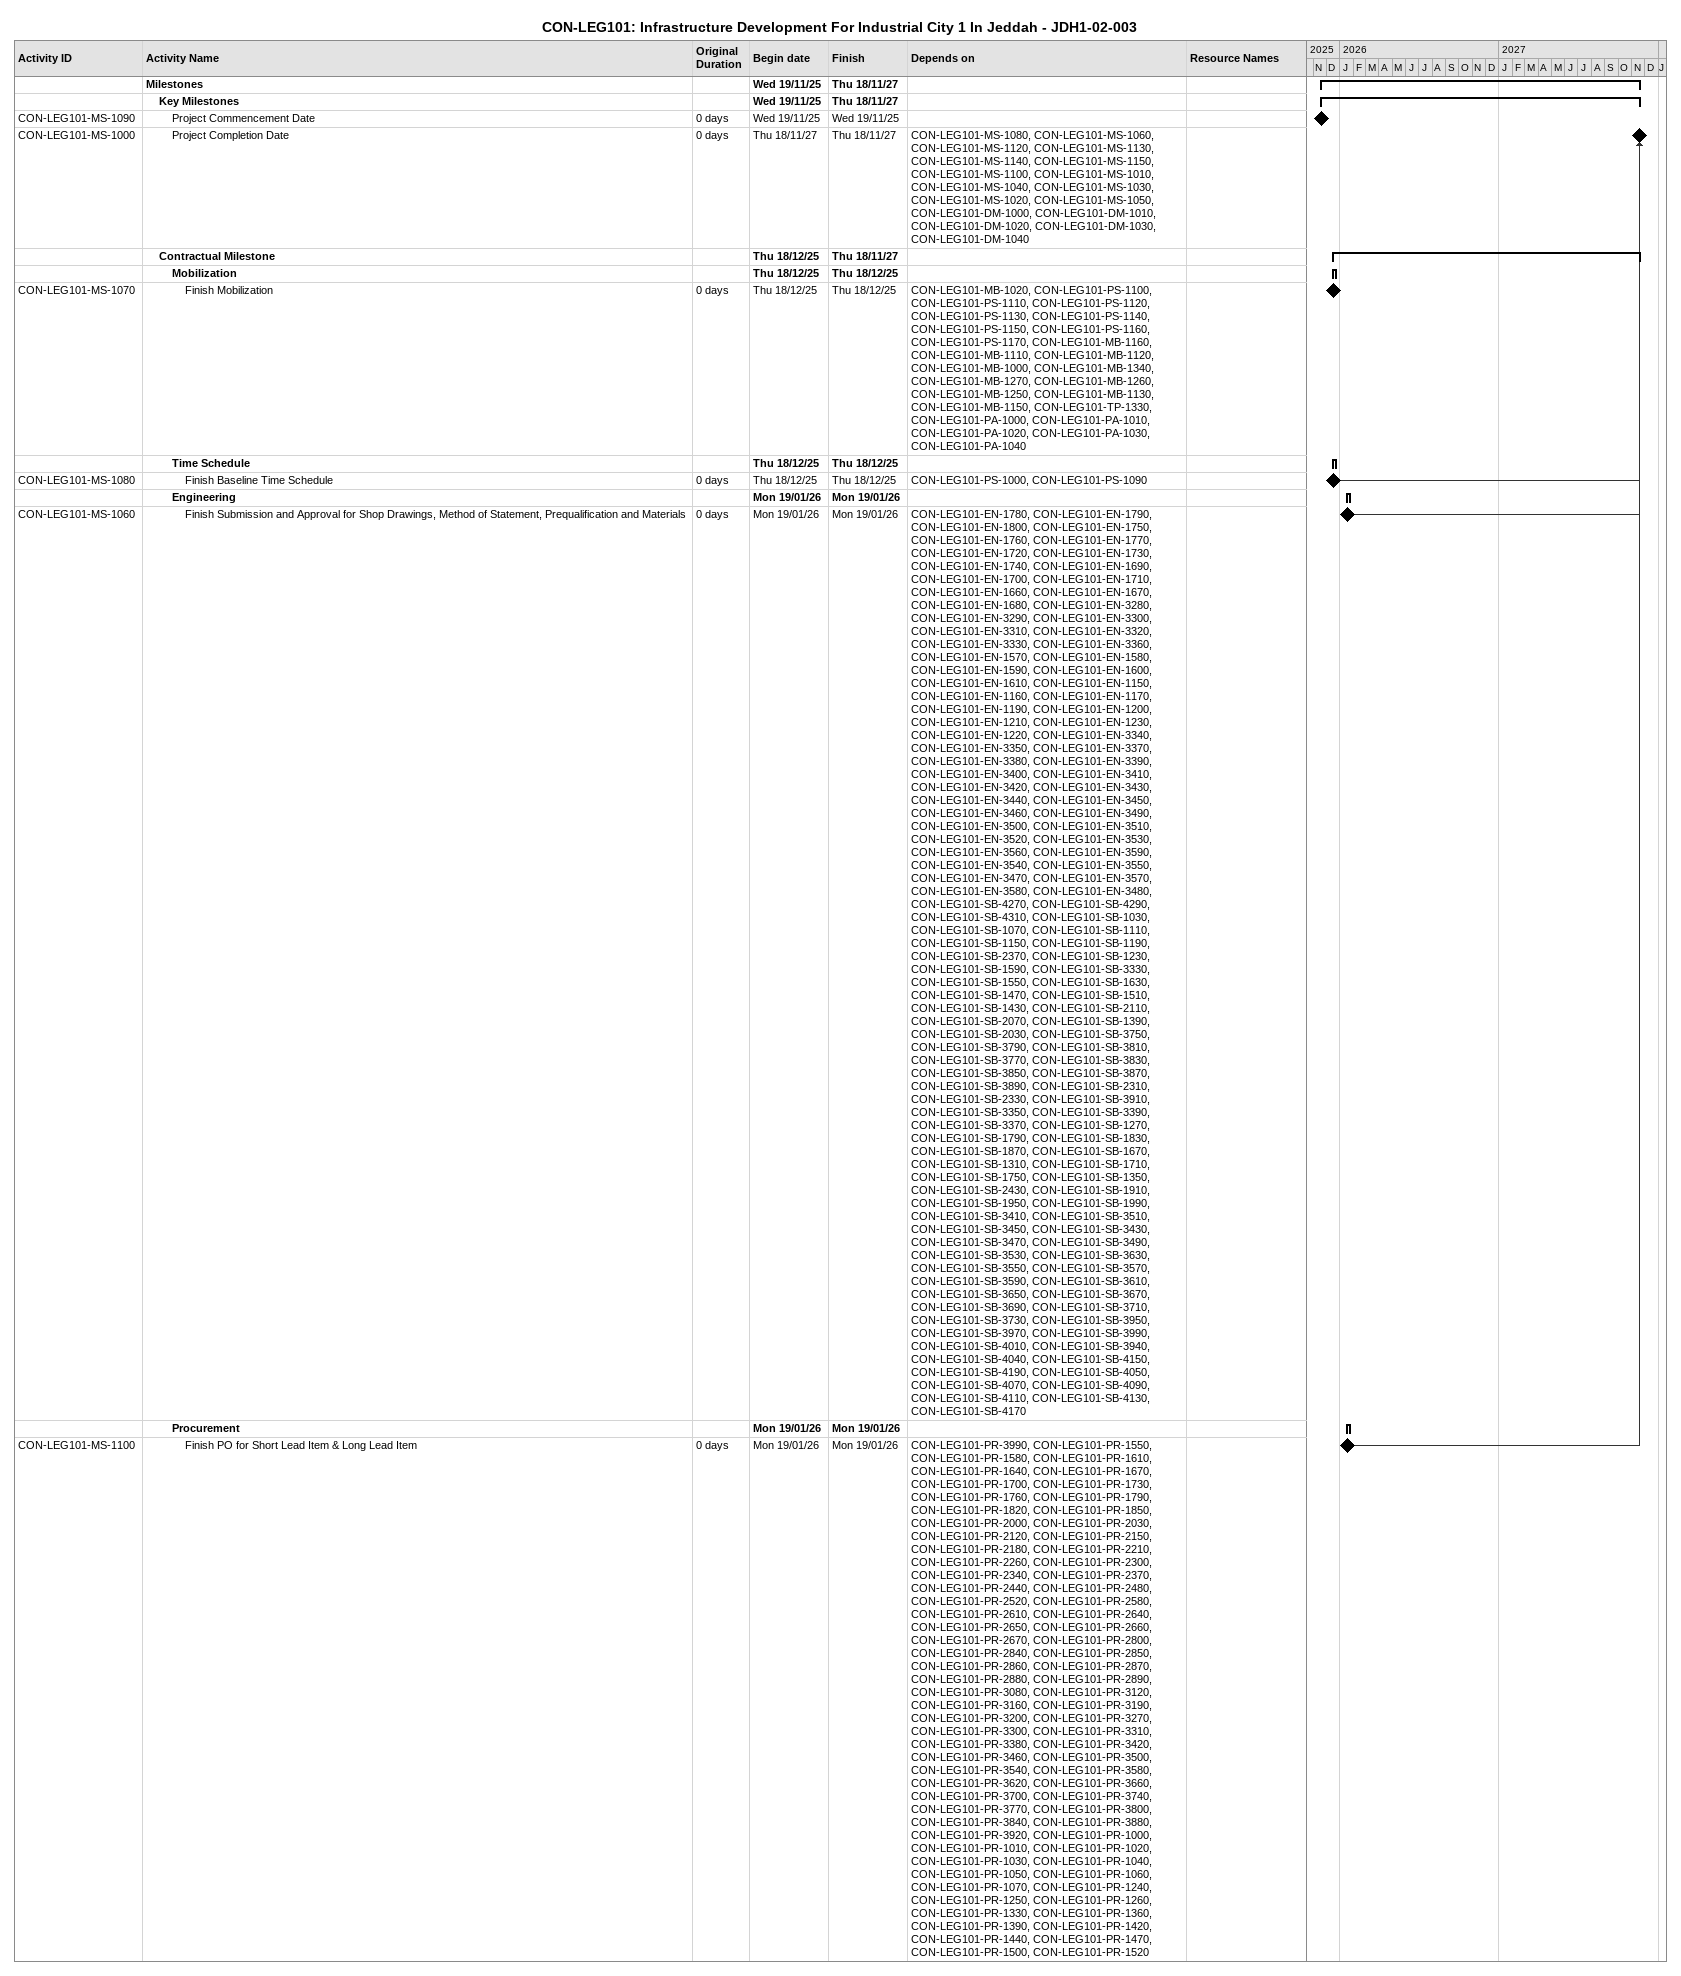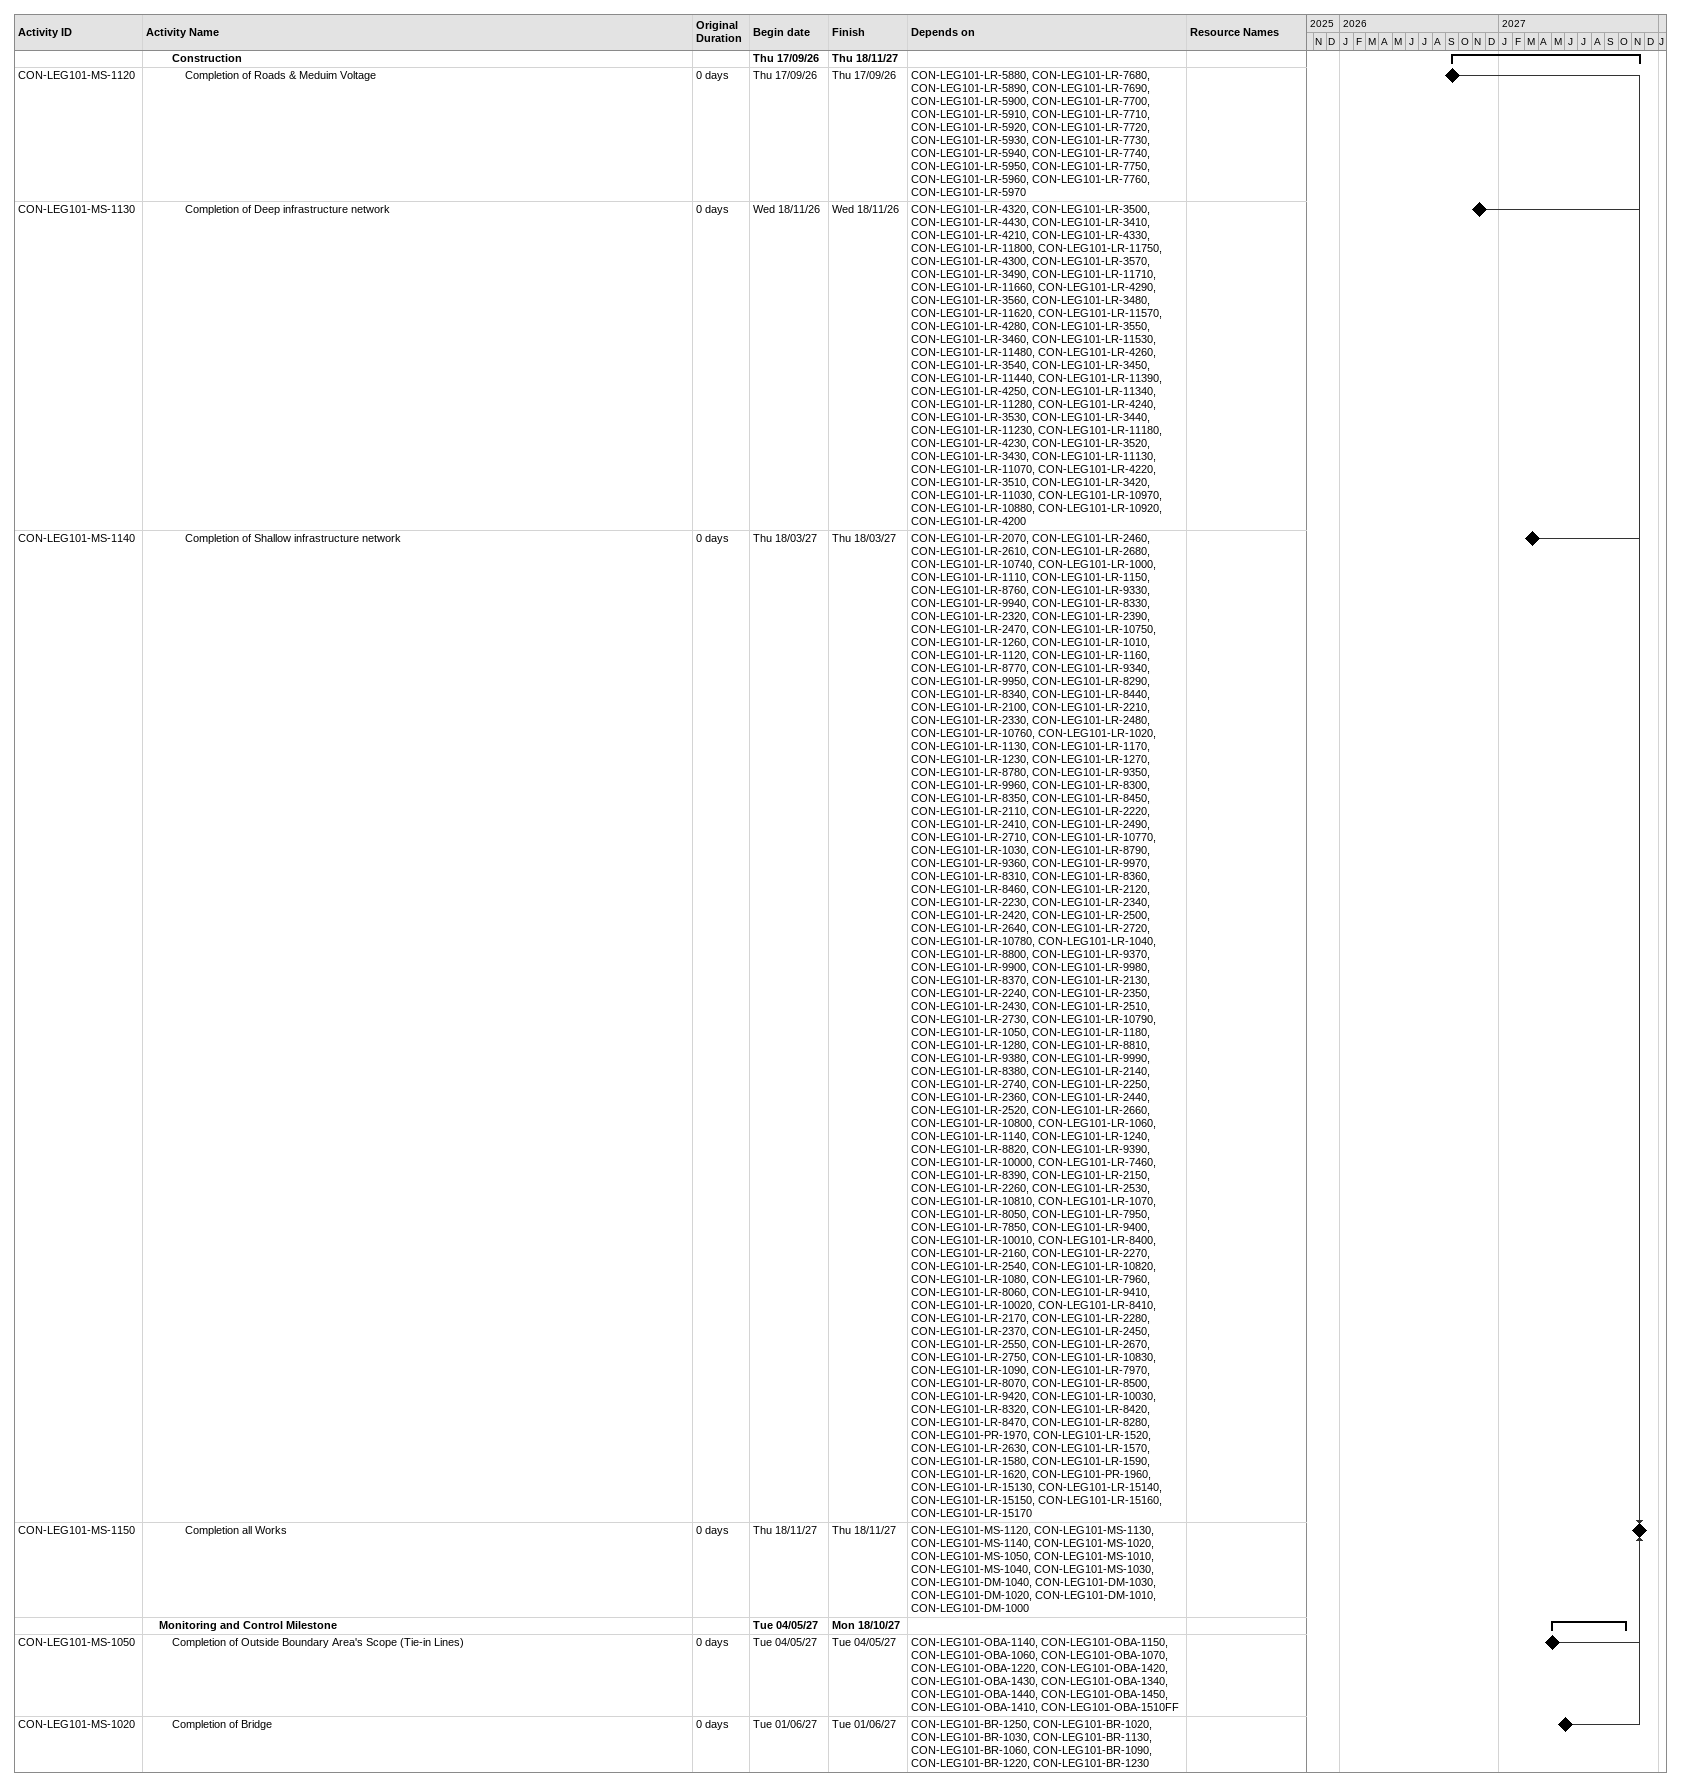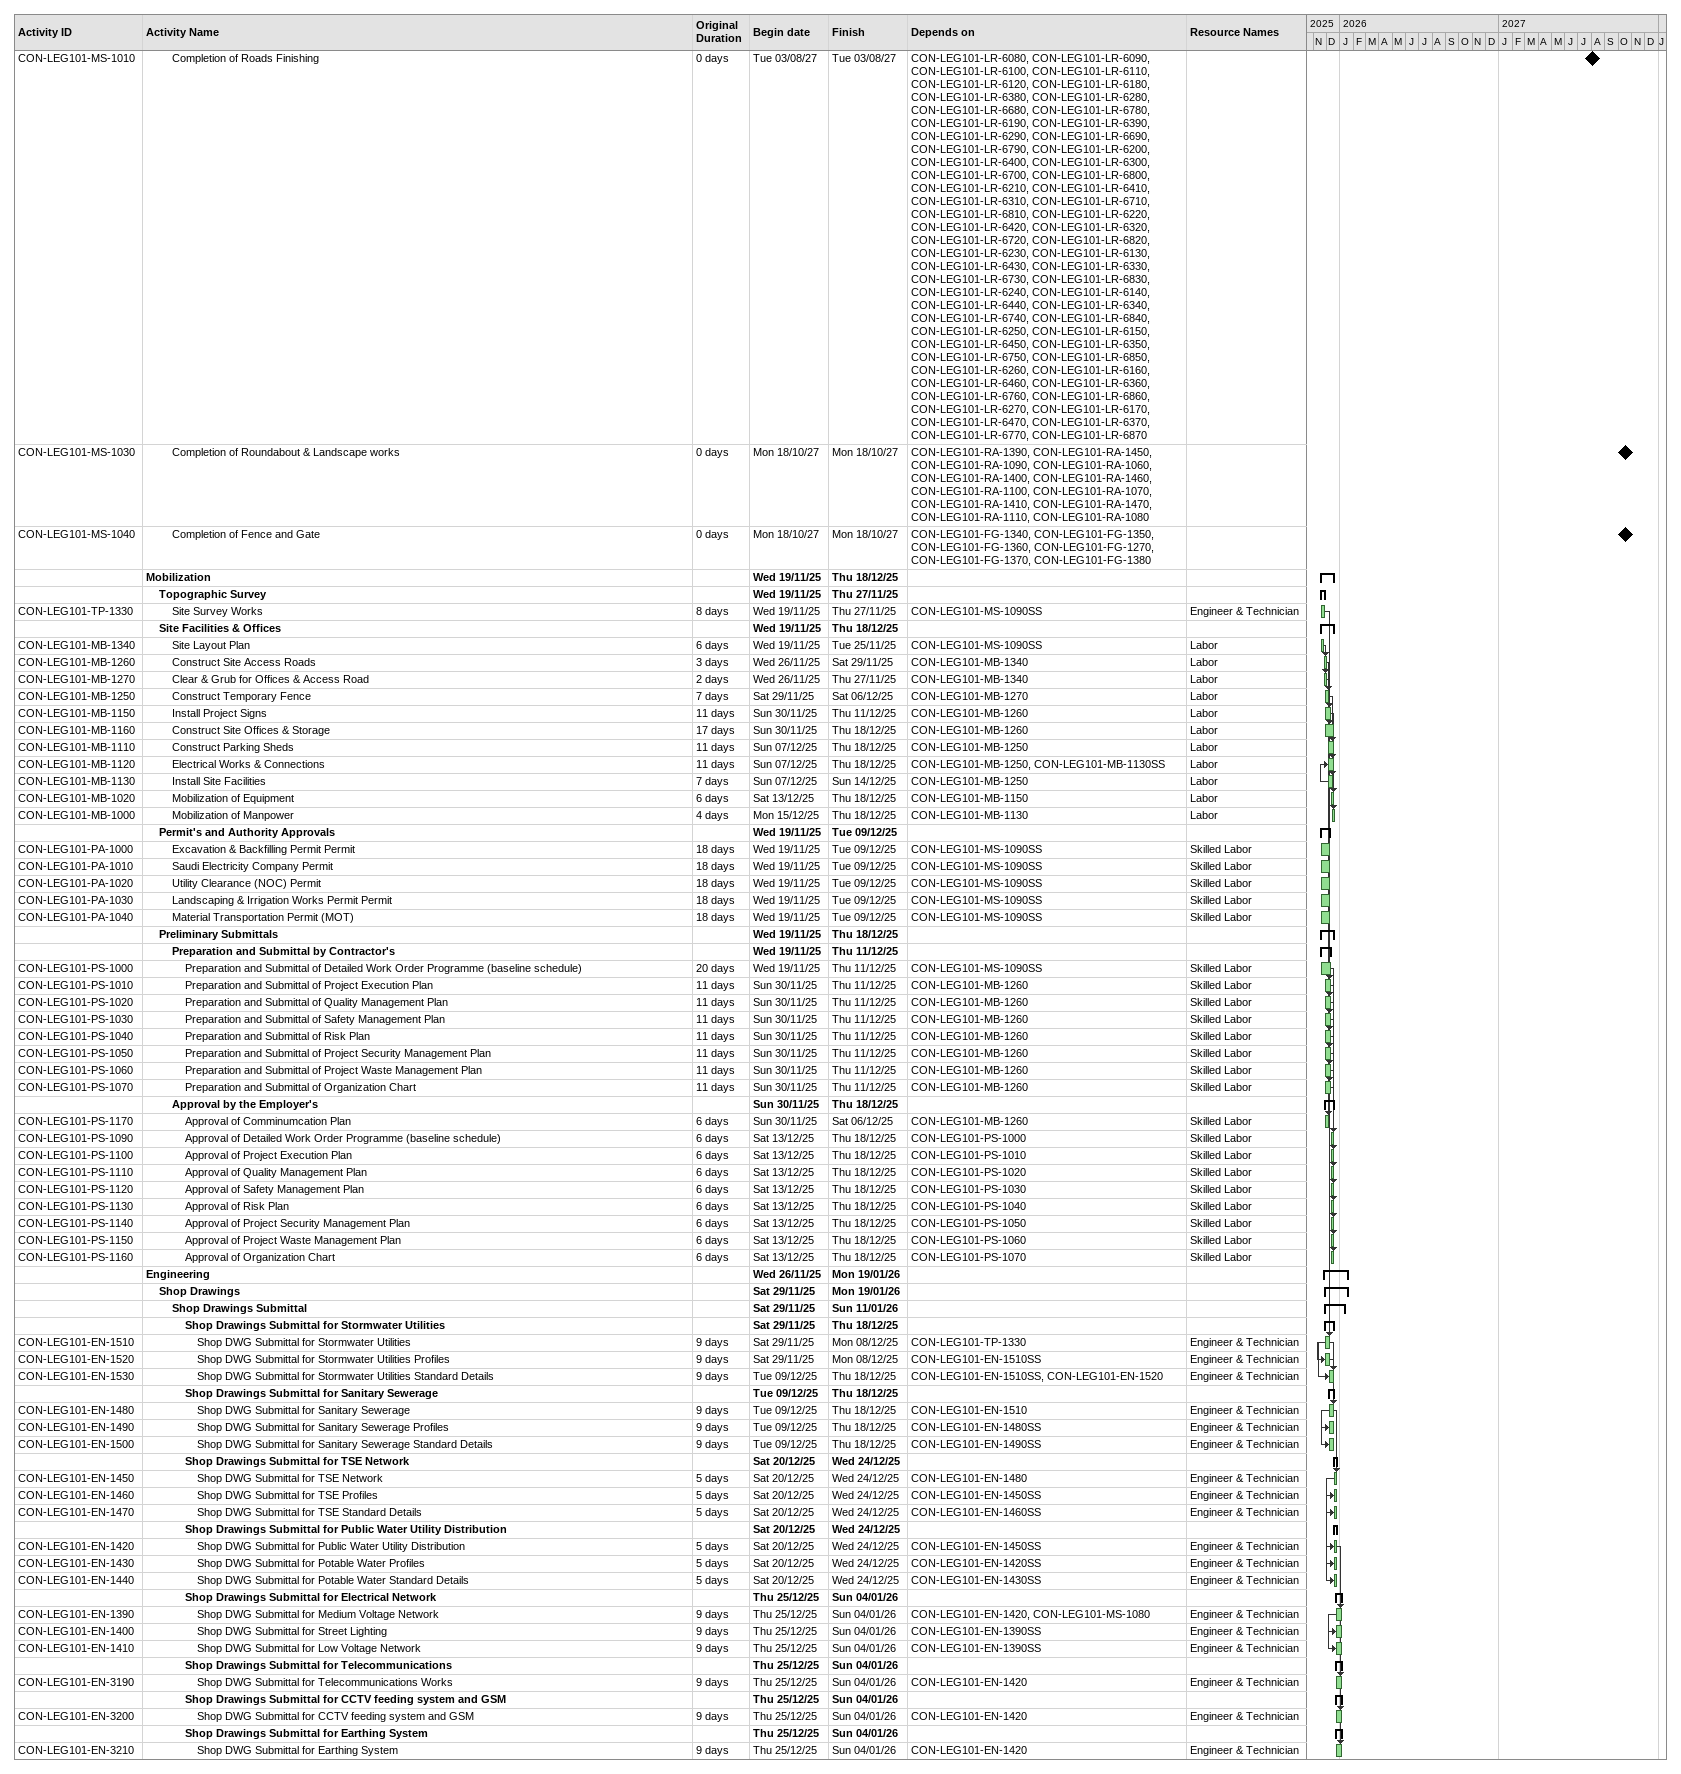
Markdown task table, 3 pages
CON-LEG101: Infrastructure Development For Industrial City 1 In Jeddah - JDH1-02-003

| ID | Level | Task | Original duration | Start | Finish | Predecessors | Resources |
|---|---|---|---|---|---|---|---|
|  | 1 | **Milestones** |  | 2025-11-19 | 2027-11-18 |  |  |
|  | 2 | **Key Milestones** |  | 2025-11-19 | 2027-11-18 |  |  |
| CON-LEG101-MS-1090 | 3 | Project Commencement Date | 0d | 2025-11-19 | 2025-11-19 |  |  |
| CON-LEG101-MS-1000 | 3 | Project Completion Date | 0d | 2027-11-18 | 2027-11-18 | CON-LEG101-MS-1080, CON-LEG101-MS-1060, CON-LEG101-MS-1120, CON-LEG101-MS-1130, CON-LEG101-MS-1140, CON-LEG101-MS-1150, CON-LEG101-MS-1100, CON-LEG101-MS-1010, CON-LEG101-MS-1040, CON-LEG101-MS-1030, CON-LEG101-MS-1020, CON-LEG101-MS-1050, CON-LEG101-DM-1000, CON-LEG101-DM-1010, CON-LEG101-DM-1020, CON-LEG101-DM-1030, CON-LEG101-DM-1040 |  |
|  | 2 | **Contractual Milestone** |  | 2025-12-18 | 2027-11-18 |  |  |
|  | 3 | **Mobilization** |  | 2025-12-18 | 2025-12-18 |  |  |
| CON-LEG101-MS-1070 | 4 | Finish Mobilization | 0d | 2025-12-18 | 2025-12-18 | CON-LEG101-MB-1020, CON-LEG101-PS-1100, CON-LEG101-PS-1110, CON-LEG101-PS-1120, CON-LEG101-PS-1130, CON-LEG101-PS-1140, CON-LEG101-PS-1150, CON-LEG101-PS-1160, CON-LEG101-PS-1170, CON-LEG101-MB-1160, CON-LEG101-MB-1110, CON-LEG101-MB-1120, CON-LEG101-MB-1000, CON-LEG101-MB-1340, CON-LEG101-MB-1270, CON-LEG101-MB-1260, CON-LEG101-MB-1250, CON-LEG101-MB-1130, CON-LEG101-MB-1150, CON-LEG101-TP-1330, CON-LEG101-PA-1000, CON-LEG101-PA-1010, CON-LEG101-PA-1020, CON-LEG101-PA-1030, CON-LEG101-PA-1040 |  |
|  | 3 | **Time Schedule** |  | 2025-12-18 | 2025-12-18 |  |  |
| CON-LEG101-MS-1080 | 4 | Finish Baseline Time Schedule | 0d | 2025-12-18 | 2025-12-18 | CON-LEG101-PS-1000, CON-LEG101-PS-1090 |  |
|  | 3 | **Engineering** |  | 2026-01-19 | 2026-01-19 |  |  |
| CON-LEG101-MS-1060 | 4 | Finish Submission and Approval for Shop Drawings, Method of Statement, Prequalification and Materials | 0d | 2026-01-19 | 2026-01-19 | CON-LEG101-EN-1780, CON-LEG101-EN-1790, CON-LEG101-EN-1800, CON-LEG101-EN-1750, CON-LEG101-EN-1760, CON-LEG101-EN-1770, CON-LEG101-EN-1720, CON-LEG101-EN-1730, CON-LEG101-EN-1740, CON-LEG101-EN-1690, CON-LEG101-EN-1700, CON-LEG101-EN-1710, CON-LEG101-EN-1660, CON-LEG101-EN-1670, CON-LEG101-EN-1680, CON-LEG101-EN-3280, CON-LEG101-EN-3290, CON-LEG101-EN-3300, CON-LEG101-EN-3310, CON-LEG101-EN-3320, CON-LEG101-EN-3330, CON-LEG101-EN-3360, CON-LEG101-EN-1570, CON-LEG101-EN-1580, CON-LEG101-EN-1590, CON-LEG101-EN-1600, CON-LEG101-EN-1610, CON-LEG101-EN-1150, CON-LEG101-EN-1160, CON-LEG101-EN-1170, CON-LEG101-EN-1190, CON-LEG101-EN-1200, CON-LEG101-EN-1210, CON-LEG101-EN-1230, CON-LEG101-EN-1220, CON-LEG101-EN-3340, CON-LEG101-EN-3350, CON-LEG101-EN-3370, CON-LEG101-EN-3380, CON-LEG101-EN-3390, CON-LEG101-EN-3400, CON-LEG101-EN-3410, CON-LEG101-EN-3420, CON-LEG101-EN-3430, CON-LEG101-EN-3440, CON-LEG101-EN-3450, CON-LEG101-EN-3460, CON-LEG101-EN-3490, CON-LEG101-EN-3500, CON-LEG101-EN-3510, CON-LEG101-EN-3520, CON-LEG101-EN-3530, CON-LEG101-EN-3560, CON-LEG101-EN-3590, CON-LEG101-EN-3540, CON-LEG101-EN-3550, CON-LEG101-EN-3470, CON-LEG101-EN-3570, CON-LEG101-EN-3580, CON-LEG101-EN-3480, CON-LEG101-SB-4270, CON-LEG101-SB-4290, CON-LEG101-SB-4310, CON-LEG101-SB-1030, CON-LEG101-SB-1070, CON-LEG101-SB-1110, CON-LEG101-SB-1150, CON-LEG101-SB-1190, CON-LEG101-SB-2370, CON-LEG101-SB-1230, CON-LEG101-SB-1590, CON-LEG101-SB-3330, CON-LEG101-SB-1550, CON-LEG101-SB-1630, CON-LEG101-SB-1470, CON-LEG101-SB-1510, CON-LEG101-SB-1430, CON-LEG101-SB-2110, CON-LEG101-SB-2070, CON-LEG101-SB-1390, CON-LEG101-SB-2030, CON-LEG101-SB-3750, CON-LEG101-SB-3790, CON-LEG101-SB-3810, CON-LEG101-SB-3770, CON-LEG101-SB-3830, CON-LEG101-SB-3850, CON-LEG101-SB-3870, CON-LEG101-SB-3890, CON-LEG101-SB-2310, CON-LEG101-SB-2330, CON-LEG101-SB-3910, CON-LEG101-SB-3350, CON-LEG101-SB-3390, CON-LEG101-SB-3370, CON-LEG101-SB-1270, CON-LEG101-SB-1790, CON-LEG101-SB-1830, CON-LEG101-SB-1870, CON-LEG101-SB-1670, CON-LEG101-SB-1310, CON-LEG101-SB-1710, CON-LEG101-SB-1750, CON-LEG101-SB-1350, CON-LEG101-SB-2430, CON-LEG101-SB-1910, CON-LEG101-SB-1950, CON-LEG101-SB-1990, CON-LEG101-SB-3410, CON-LEG101-SB-3510, CON-LEG101-SB-3450, CON-LEG101-SB-3430, CON-LEG101-SB-3470, CON-LEG101-SB-3490, CON-LEG101-SB-3530, CON-LEG101-SB-3630, CON-LEG101-SB-3550, CON-LEG101-SB-3570, CON-LEG101-SB-3590, CON-LEG101-SB-3610, CON-LEG101-SB-3650, CON-LEG101-SB-3670, CON-LEG101-SB-3690, CON-LEG101-SB-3710, CON-LEG101-SB-3730, CON-LEG101-SB-3950, CON-LEG101-SB-3970, CON-LEG101-SB-3990, CON-LEG101-SB-4010, CON-LEG101-SB-3940, CON-LEG101-SB-4040, CON-LEG101-SB-4150, CON-LEG101-SB-4190, CON-LEG101-SB-4050, CON-LEG101-SB-4070, CON-LEG101-SB-4090, CON-LEG101-SB-4110, CON-LEG101-SB-4130, CON-LEG101-SB-4170 |  |
|  | 3 | **Procurement** |  | 2026-01-19 | 2026-01-19 |  |  |
| CON-LEG101-MS-1100 | 4 | Finish PO for Short Lead Item & Long Lead Item | 0d | 2026-01-19 | 2026-01-19 | CON-LEG101-PR-3990, CON-LEG101-PR-1550, CON-LEG101-PR-1580, CON-LEG101-PR-1610, CON-LEG101-PR-1640, CON-LEG101-PR-1670, CON-LEG101-PR-1700, CON-LEG101-PR-1730, CON-LEG101-PR-1760, CON-LEG101-PR-1790, CON-LEG101-PR-1820, CON-LEG101-PR-1850, CON-LEG101-PR-2000, CON-LEG101-PR-2030, CON-LEG101-PR-2120, CON-LEG101-PR-2150, CON-LEG101-PR-2180, CON-LEG101-PR-2210, CON-LEG101-PR-2260, CON-LEG101-PR-2300, CON-LEG101-PR-2340, CON-LEG101-PR-2370, CON-LEG101-PR-2440, CON-LEG101-PR-2480, CON-LEG101-PR-2520, CON-LEG101-PR-2580, CON-LEG101-PR-2610, CON-LEG101-PR-2640, CON-LEG101-PR-2650, CON-LEG101-PR-2660, CON-LEG101-PR-2670, CON-LEG101-PR-2800, CON-LEG101-PR-2840, CON-LEG101-PR-2850, CON-LEG101-PR-2860, CON-LEG101-PR-2870, CON-LEG101-PR-2880, CON-LEG101-PR-2890, CON-LEG101-PR-3080, CON-LEG101-PR-3120, CON-LEG101-PR-3160, CON-LEG101-PR-3190, CON-LEG101-PR-3200, CON-LEG101-PR-3270, CON-LEG101-PR-3300, CON-LEG101-PR-3310, CON-LEG101-PR-3380, CON-LEG101-PR-3420, CON-LEG101-PR-3460, CON-LEG101-PR-3500, CON-LEG101-PR-3540, CON-LEG101-PR-3580, CON-LEG101-PR-3620, CON-LEG101-PR-3660, CON-LEG101-PR-3700, CON-LEG101-PR-3740, CON-LEG101-PR-3770, CON-LEG101-PR-3800, CON-LEG101-PR-3840, CON-LEG101-PR-3880, CON-LEG101-PR-3920, CON-LEG101-PR-1000, CON-LEG101-PR-1010, CON-LEG101-PR-1020, CON-LEG101-PR-1030, CON-LEG101-PR-1040, CON-LEG101-PR-1050, CON-LEG101-PR-1060, CON-LEG101-PR-1070, CON-LEG101-PR-1240, CON-LEG101-PR-1250, CON-LEG101-PR-1260, CON-LEG101-PR-1330, CON-LEG101-PR-1360, CON-LEG101-PR-1390, CON-LEG101-PR-1420, CON-LEG101-PR-1440, CON-LEG101-PR-1470, CON-LEG101-PR-1500, CON-LEG101-PR-1520 |  |
|  | 3 | **Construction** |  | 2026-09-17 | 2027-11-18 |  |  |
| CON-LEG101-MS-1120 | 4 | Completion of Roads & Meduim Voltage | 0d | 2026-09-17 | 2026-09-17 | CON-LEG101-LR-5880, CON-LEG101-LR-7680, CON-LEG101-LR-5890, CON-LEG101-LR-7690, CON-LEG101-LR-5900, CON-LEG101-LR-7700, CON-LEG101-LR-5910, CON-LEG101-LR-7710, CON-LEG101-LR-5920, CON-LEG101-LR-7720, CON-LEG101-LR-5930, CON-LEG101-LR-7730, CON-LEG101-LR-5940, CON-LEG101-LR-7740, CON-LEG101-LR-5950, CON-LEG101-LR-7750, CON-LEG101-LR-5960, CON-LEG101-LR-7760, CON-LEG101-LR-5970 |  |
| CON-LEG101-MS-1130 | 4 | Completion of Deep infrastructure network | 0d | 2026-11-18 | 2026-11-18 | CON-LEG101-LR-4320, CON-LEG101-LR-3500, CON-LEG101-LR-4430, CON-LEG101-LR-3410, CON-LEG101-LR-4210, CON-LEG101-LR-4330, CON-LEG101-LR-11800, CON-LEG101-LR-11750, CON-LEG101-LR-4300, CON-LEG101-LR-3570, CON-LEG101-LR-3490, CON-LEG101-LR-11710, CON-LEG101-LR-11660, CON-LEG101-LR-4290, CON-LEG101-LR-3560, CON-LEG101-LR-3480, CON-LEG101-LR-11620, CON-LEG101-LR-11570, CON-LEG101-LR-4280, CON-LEG101-LR-3550, CON-LEG101-LR-3460, CON-LEG101-LR-11530, CON-LEG101-LR-11480, CON-LEG101-LR-4260, CON-LEG101-LR-3540, CON-LEG101-LR-3450, CON-LEG101-LR-11440, CON-LEG101-LR-11390, CON-LEG101-LR-4250, CON-LEG101-LR-11340, CON-LEG101-LR-11280, CON-LEG101-LR-4240, CON-LEG101-LR-3530, CON-LEG101-LR-3440, CON-LEG101-LR-11230, CON-LEG101-LR-11180, CON-LEG101-LR-4230, CON-LEG101-LR-3520, CON-LEG101-LR-3430, CON-LEG101-LR-11130, CON-LEG101-LR-11070, CON-LEG101-LR-4220, CON-LEG101-LR-3510, CON-LEG101-LR-3420, CON-LEG101-LR-11030, CON-LEG101-LR-10970, CON-LEG101-LR-10880, CON-LEG101-LR-10920, CON-LEG101-LR-4200 |  |
| CON-LEG101-MS-1140 | 4 | Completion of Shallow infrastructure network | 0d | 2027-03-18 | 2027-03-18 | CON-LEG101-LR-2070, CON-LEG101-LR-2460, CON-LEG101-LR-2610, CON-LEG101-LR-2680, CON-LEG101-LR-10740, CON-LEG101-LR-1000, CON-LEG101-LR-1110, CON-LEG101-LR-1150, CON-LEG101-LR-8760, CON-LEG101-LR-9330, CON-LEG101-LR-9940, CON-LEG101-LR-8330, CON-LEG101-LR-2320, CON-LEG101-LR-2390, CON-LEG101-LR-2470, CON-LEG101-LR-10750, CON-LEG101-LR-1260, CON-LEG101-LR-1010, CON-LEG101-LR-1120, CON-LEG101-LR-1160, CON-LEG101-LR-8770, CON-LEG101-LR-9340, CON-LEG101-LR-9950, CON-LEG101-LR-8290, CON-LEG101-LR-8340, CON-LEG101-LR-8440, CON-LEG101-LR-2100, CON-LEG101-LR-2210, CON-LEG101-LR-2330, CON-LEG101-LR-2480, CON-LEG101-LR-10760, CON-LEG101-LR-1020, CON-LEG101-LR-1130, CON-LEG101-LR-1170, CON-LEG101-LR-1230, CON-LEG101-LR-1270, CON-LEG101-LR-8780, CON-LEG101-LR-9350, CON-LEG101-LR-9960, CON-LEG101-LR-8300, CON-LEG101-LR-8350, CON-LEG101-LR-8450, CON-LEG101-LR-2110, CON-LEG101-LR-2220, CON-LEG101-LR-2410, CON-LEG101-LR-2490, CON-LEG101-LR-2710, CON-LEG101-LR-10770, CON-LEG101-LR-1030, CON-LEG101-LR-8790, CON-LEG101-LR-9360, CON-LEG101-LR-9970, CON-LEG101-LR-8310, CON-LEG101-LR-8360, CON-LEG101-LR-8460, CON-LEG101-LR-2120, CON-LEG101-LR-2230, CON-LEG101-LR-2340, CON-LEG101-LR-2420, CON-LEG101-LR-2500, CON-LEG101-LR-2640, CON-LEG101-LR-2720, CON-LEG101-LR-10780, CON-LEG101-LR-1040, CON-LEG101-LR-8800, CON-LEG101-LR-9370, CON-LEG101-LR-9900, CON-LEG101-LR-9980, CON-LEG101-LR-8370, CON-LEG101-LR-2130, CON-LEG101-LR-2240, CON-LEG101-LR-2350, CON-LEG101-LR-2430, CON-LEG101-LR-2510, CON-LEG101-LR-2730, CON-LEG101-LR-10790, CON-LEG101-LR-1050, CON-LEG101-LR-1180, CON-LEG101-LR-1280, CON-LEG101-LR-8810, CON-LEG101-LR-9380, CON-LEG101-LR-9990, CON-LEG101-LR-8380, CON-LEG101-LR-2140, CON-LEG101-LR-2740, CON-LEG101-LR-2250, CON-LEG101-LR-2360, CON-LEG101-LR-2440, CON-LEG101-LR-2520, CON-LEG101-LR-2660, CON-LEG101-LR-10800, CON-LEG101-LR-1060, CON-LEG101-LR-1140, CON-LEG101-LR-1240, CON-LEG101-LR-8820, CON-LEG101-LR-9390, CON-LEG101-LR-10000, CON-LEG101-LR-7460, CON-LEG101-LR-8390, CON-LEG101-LR-2150, CON-LEG101-LR-2260, CON-LEG101-LR-2530, CON-LEG101-LR-10810, CON-LEG101-LR-1070, CON-LEG101-LR-8050, CON-LEG101-LR-7950, CON-LEG101-LR-7850, CON-LEG101-LR-9400, CON-LEG101-LR-10010, CON-LEG101-LR-8400, CON-LEG101-LR-2160, CON-LEG101-LR-2270, CON-LEG101-LR-2540, CON-LEG101-LR-10820, CON-LEG101-LR-1080, CON-LEG101-LR-7960, CON-LEG101-LR-8060, CON-LEG101-LR-9410, CON-LEG101-LR-10020, CON-LEG101-LR-8410, CON-LEG101-LR-2170, CON-LEG101-LR-2280, CON-LEG101-LR-2370, CON-LEG101-LR-2450, CON-LEG101-LR-2550, CON-LEG101-LR-2670, CON-LEG101-LR-2750, CON-LEG101-LR-10830, CON-LEG101-LR-1090, CON-LEG101-LR-7970, CON-LEG101-LR-8070, CON-LEG101-LR-8500, CON-LEG101-LR-9420, CON-LEG101-LR-10030, CON-LEG101-LR-8320, CON-LEG101-LR-8420, CON-LEG101-LR-8470, CON-LEG101-LR-8280, CON-LEG101-PR-1970, CON-LEG101-LR-1520, CON-LEG101-LR-2630, CON-LEG101-LR-1570, CON-LEG101-LR-1580, CON-LEG101-LR-1590, CON-LEG101-LR-1620, CON-LEG101-PR-1960, CON-LEG101-LR-15130, CON-LEG101-LR-15140, CON-LEG101-LR-15150, CON-LEG101-LR-15160, CON-LEG101-LR-15170 |  |
| CON-LEG101-MS-1150 | 4 | Completion all Works | 0d | 2027-11-18 | 2027-11-18 | CON-LEG101-MS-1120, CON-LEG101-MS-1130, CON-LEG101-MS-1140, CON-LEG101-MS-1020, CON-LEG101-MS-1050, CON-LEG101-MS-1010, CON-LEG101-MS-1040, CON-LEG101-MS-1030, CON-LEG101-DM-1040, CON-LEG101-DM-1030, CON-LEG101-DM-1020, CON-LEG101-DM-1010, CON-LEG101-DM-1000 |  |
|  | 2 | **Monitoring and Control Milestone** |  | 2027-05-04 | 2027-10-18 |  |  |
| CON-LEG101-MS-1050 | 3 | Completion of Outside Boundary Area's Scope (Tie-in Lines) | 0d | 2027-05-04 | 2027-05-04 | CON-LEG101-OBA-1140, CON-LEG101-OBA-1150, CON-LEG101-OBA-1060, CON-LEG101-OBA-1070, CON-LEG101-OBA-1220, CON-LEG101-OBA-1420, CON-LEG101-OBA-1430, CON-LEG101-OBA-1340, CON-LEG101-OBA-1440, CON-LEG101-OBA-1450, CON-LEG101-OBA-1410, CON-LEG101-OBA-1510FF |  |
| CON-LEG101-MS-1020 | 3 | Completion of Bridge | 0d | 2027-06-01 | 2027-06-01 | CON-LEG101-BR-1250, CON-LEG101-BR-1020, CON-LEG101-BR-1030, CON-LEG101-BR-1130, CON-LEG101-BR-1060, CON-LEG101-BR-1090, CON-LEG101-BR-1220, CON-LEG101-BR-1230 |  |
| CON-LEG101-MS-1010 | 3 | Completion of Roads Finishing | 0d | 2027-08-03 | 2027-08-03 | CON-LEG101-LR-6080, CON-LEG101-LR-6090, CON-LEG101-LR-6100, CON-LEG101-LR-6110, CON-LEG101-LR-6120, CON-LEG101-LR-6180, CON-LEG101-LR-6380, CON-LEG101-LR-6280, CON-LEG101-LR-6680, CON-LEG101-LR-6780, CON-LEG101-LR-6190, CON-LEG101-LR-6390, CON-LEG101-LR-6290, CON-LEG101-LR-6690, CON-LEG101-LR-6790, CON-LEG101-LR-6200, CON-LEG101-LR-6400, CON-LEG101-LR-6300, CON-LEG101-LR-6700, CON-LEG101-LR-6800, CON-LEG101-LR-6210, CON-LEG101-LR-6410, CON-LEG101-LR-6310, CON-LEG101-LR-6710, CON-LEG101-LR-6810, CON-LEG101-LR-6220, CON-LEG101-LR-6420, CON-LEG101-LR-6320, CON-LEG101-LR-6720, CON-LEG101-LR-6820, CON-LEG101-LR-6230, CON-LEG101-LR-6130, CON-LEG101-LR-6430, CON-LEG101-LR-6330, CON-LEG101-LR-6730, CON-LEG101-LR-6830, CON-LEG101-LR-6240, CON-LEG101-LR-6140, CON-LEG101-LR-6440, CON-LEG101-LR-6340, CON-LEG101-LR-6740, CON-LEG101-LR-6840, CON-LEG101-LR-6250, CON-LEG101-LR-6150, CON-LEG101-LR-6450, CON-LEG101-LR-6350, CON-LEG101-LR-6750, CON-LEG101-LR-6850, CON-LEG101-LR-6260, CON-LEG101-LR-6160, CON-LEG101-LR-6460, CON-LEG101-LR-6360, CON-LEG101-LR-6760, CON-LEG101-LR-6860, CON-LEG101-LR-6270, CON-LEG101-LR-6170, CON-LEG101-LR-6470, CON-LEG101-LR-6370, CON-LEG101-LR-6770, CON-LEG101-LR-6870 |  |
| CON-LEG101-MS-1030 | 3 | Completion of Roundabout & Landscape works | 0d | 2027-10-18 | 2027-10-18 | CON-LEG101-RA-1390, CON-LEG101-RA-1450, CON-LEG101-RA-1090, CON-LEG101-RA-1060, CON-LEG101-RA-1400, CON-LEG101-RA-1460, CON-LEG101-RA-1100, CON-LEG101-RA-1070, CON-LEG101-RA-1410, CON-LEG101-RA-1470, CON-LEG101-RA-1110, CON-LEG101-RA-1080 |  |
| CON-LEG101-MS-1040 | 3 | Completion of Fence and Gate | 0d | 2027-10-18 | 2027-10-18 | CON-LEG101-FG-1340, CON-LEG101-FG-1350, CON-LEG101-FG-1360, CON-LEG101-FG-1270, CON-LEG101-FG-1370, CON-LEG101-FG-1380 |  |
|  | 1 | **Mobilization** |  | 2025-11-19 | 2025-12-18 |  |  |
|  | 2 | **Topographic Survey** |  | 2025-11-19 | 2025-11-27 |  |  |
| CON-LEG101-TP-1330 | 3 | Site Survey Works | 8d | 2025-11-19 | 2025-11-27 | CON-LEG101-MS-1090SS | Engineer & Technician |
|  | 2 | **Site Facilities & Offices** |  | 2025-11-19 | 2025-12-18 |  |  |
| CON-LEG101-MB-1340 | 3 | Site Layout Plan | 6d | 2025-11-19 | 2025-11-25 | CON-LEG101-MS-1090SS | Labor |
| CON-LEG101-MB-1260 | 3 | Construct Site Access Roads | 3d | 2025-11-26 | 2025-11-29 | CON-LEG101-MB-1340 | Labor |
| CON-LEG101-MB-1270 | 3 | Clear & Grub for Offices & Access Road | 2d | 2025-11-26 | 2025-11-27 | CON-LEG101-MB-1340 | Labor |
| CON-LEG101-MB-1250 | 3 | Construct Temporary Fence | 7d | 2025-11-29 | 2025-12-06 | CON-LEG101-MB-1270 | Labor |
| CON-LEG101-MB-1150 | 3 | Install Project Signs | 11d | 2025-11-30 | 2025-12-11 | CON-LEG101-MB-1260 | Labor |
| CON-LEG101-MB-1160 | 3 | Construct Site Offices & Storage | 17d | 2025-11-30 | 2025-12-18 | CON-LEG101-MB-1260 | Labor |
| CON-LEG101-MB-1110 | 3 | Construct Parking Sheds | 11d | 2025-12-07 | 2025-12-18 | CON-LEG101-MB-1250 | Labor |
| CON-LEG101-MB-1120 | 3 | Electrical Works & Connections | 11d | 2025-12-07 | 2025-12-18 | CON-LEG101-MB-1250, CON-LEG101-MB-1130SS | Labor |
| CON-LEG101-MB-1130 | 3 | Install Site Facilities | 7d | 2025-12-07 | 2025-12-14 | CON-LEG101-MB-1250 | Labor |
| CON-LEG101-MB-1020 | 3 | Mobilization of Equipment | 6d | 2025-12-13 | 2025-12-18 | CON-LEG101-MB-1150 | Labor |
| CON-LEG101-MB-1000 | 3 | Mobilization of Manpower | 4d | 2025-12-15 | 2025-12-18 | CON-LEG101-MB-1130 | Labor |
|  | 2 | **Permit's and Authority Approvals** |  | 2025-11-19 | 2025-12-09 |  |  |
| CON-LEG101-PA-1000 | 3 | Excavation & Backfilling Permit Permit | 18d | 2025-11-19 | 2025-12-09 | CON-LEG101-MS-1090SS | Skilled Labor |
| CON-LEG101-PA-1010 | 3 | Saudi Electricity Company Permit | 18d | 2025-11-19 | 2025-12-09 | CON-LEG101-MS-1090SS | Skilled Labor |
| CON-LEG101-PA-1020 | 3 | Utility Clearance (NOC) Permit | 18d | 2025-11-19 | 2025-12-09 | CON-LEG101-MS-1090SS | Skilled Labor |
| CON-LEG101-PA-1030 | 3 | Landscaping & Irrigation Works Permit Permit | 18d | 2025-11-19 | 2025-12-09 | CON-LEG101-MS-1090SS | Skilled Labor |
| CON-LEG101-PA-1040 | 3 | Material Transportation Permit (MOT) | 18d | 2025-11-19 | 2025-12-09 | CON-LEG101-MS-1090SS | Skilled Labor |
|  | 2 | **Preliminary Submittals** |  | 2025-11-19 | 2025-12-18 |  |  |
|  | 3 | **Preparation and Submittal by Contractor's** |  | 2025-11-19 | 2025-12-11 |  |  |
| CON-LEG101-PS-1000 | 4 | Preparation and Submittal of Detailed Work Order Programme (baseline schedule) | 20d | 2025-11-19 | 2025-12-11 | CON-LEG101-MS-1090SS | Skilled Labor |
| CON-LEG101-PS-1010 | 4 | Preparation and Submittal of Project Execution Plan | 11d | 2025-11-30 | 2025-12-11 | CON-LEG101-MB-1260 | Skilled Labor |
| CON-LEG101-PS-1020 | 4 | Preparation and Submittal of Quality Management Plan | 11d | 2025-11-30 | 2025-12-11 | CON-LEG101-MB-1260 | Skilled Labor |
| CON-LEG101-PS-1030 | 4 | Preparation and Submittal of Safety Management Plan | 11d | 2025-11-30 | 2025-12-11 | CON-LEG101-MB-1260 | Skilled Labor |
| CON-LEG101-PS-1040 | 4 | Preparation and Submittal of Risk Plan | 11d | 2025-11-30 | 2025-12-11 | CON-LEG101-MB-1260 | Skilled Labor |
| CON-LEG101-PS-1050 | 4 | Preparation and Submittal of Project Security Management Plan | 11d | 2025-11-30 | 2025-12-11 | CON-LEG101-MB-1260 | Skilled Labor |
| CON-LEG101-PS-1060 | 4 | Preparation and Submittal of Project Waste Management Plan | 11d | 2025-11-30 | 2025-12-11 | CON-LEG101-MB-1260 | Skilled Labor |
| CON-LEG101-PS-1070 | 4 | Preparation and Submittal of Organization Chart | 11d | 2025-11-30 | 2025-12-11 | CON-LEG101-MB-1260 | Skilled Labor |
|  | 3 | **Approval by the Employer's** |  | 2025-11-30 | 2025-12-18 |  |  |
| CON-LEG101-PS-1170 | 4 | Approval of Comminumcation Plan | 6d | 2025-11-30 | 2025-12-06 | CON-LEG101-MB-1260 | Skilled Labor |
| CON-LEG101-PS-1090 | 4 | Approval of Detailed Work Order Programme (baseline schedule) | 6d | 2025-12-13 | 2025-12-18 | CON-LEG101-PS-1000 | Skilled Labor |
| CON-LEG101-PS-1100 | 4 | Approval of Project Execution Plan | 6d | 2025-12-13 | 2025-12-18 | CON-LEG101-PS-1010 | Skilled Labor |
| CON-LEG101-PS-1110 | 4 | Approval of Quality Management Plan | 6d | 2025-12-13 | 2025-12-18 | CON-LEG101-PS-1020 | Skilled Labor |
| CON-LEG101-PS-1120 | 4 | Approval of Safety Management Plan | 6d | 2025-12-13 | 2025-12-18 | CON-LEG101-PS-1030 | Skilled Labor |
| CON-LEG101-PS-1130 | 4 | Approval of Risk Plan | 6d | 2025-12-13 | 2025-12-18 | CON-LEG101-PS-1040 | Skilled Labor |
| CON-LEG101-PS-1140 | 4 | Approval of Project Security Management Plan | 6d | 2025-12-13 | 2025-12-18 | CON-LEG101-PS-1050 | Skilled Labor |
| CON-LEG101-PS-1150 | 4 | Approval of Project Waste Management Plan | 6d | 2025-12-13 | 2025-12-18 | CON-LEG101-PS-1060 | Skilled Labor |
| CON-LEG101-PS-1160 | 4 | Approval of Organization Chart | 6d | 2025-12-13 | 2025-12-18 | CON-LEG101-PS-1070 | Skilled Labor |
|  | 1 | **Engineering** |  | 2025-11-26 | 2026-01-19 |  |  |
|  | 2 | **Shop Drawings** |  | 2025-11-29 | 2026-01-19 |  |  |
|  | 3 | **Shop Drawings Submittal** |  | 2025-11-29 | 2026-01-11 |  |  |
|  | 4 | **Shop Drawings Submittal for Stormwater Utilities** |  | 2025-11-29 | 2025-12-18 |  |  |
| CON-LEG101-EN-1510 | 5 | Shop DWG Submittal for Stormwater Utilities | 9d | 2025-11-29 | 2025-12-08 | CON-LEG101-TP-1330 | Engineer & Technician |
| CON-LEG101-EN-1520 | 5 | Shop DWG Submittal for Stormwater Utilities Profiles | 9d | 2025-11-29 | 2025-12-08 | CON-LEG101-EN-1510SS | Engineer & Technician |
| CON-LEG101-EN-1530 | 5 | Shop DWG Submittal for Stormwater Utilities Standard Details | 9d | 2025-12-09 | 2025-12-18 | CON-LEG101-EN-1510SS, CON-LEG101-EN-1520 | Engineer & Technician |
|  | 4 | **Shop Drawings Submittal for Sanitary Sewerage** |  | 2025-12-09 | 2025-12-18 |  |  |
| CON-LEG101-EN-1480 | 5 | Shop DWG Submittal for Sanitary Sewerage | 9d | 2025-12-09 | 2025-12-18 | CON-LEG101-EN-1510 | Engineer & Technician |
| CON-LEG101-EN-1490 | 5 | Shop DWG Submittal for Sanitary Sewerage Profiles | 9d | 2025-12-09 | 2025-12-18 | CON-LEG101-EN-1480SS | Engineer & Technician |
| CON-LEG101-EN-1500 | 5 | Shop DWG Submittal for Sanitary Sewerage Standard Details | 9d | 2025-12-09 | 2025-12-18 | CON-LEG101-EN-1490SS | Engineer & Technician |
|  | 4 | **Shop Drawings Submittal for TSE Network** |  | 2025-12-20 | 2025-12-24 |  |  |
| CON-LEG101-EN-1450 | 5 | Shop DWG Submittal for TSE Network | 5d | 2025-12-20 | 2025-12-24 | CON-LEG101-EN-1480 | Engineer & Technician |
| CON-LEG101-EN-1460 | 5 | Shop DWG Submittal for TSE Profiles | 5d | 2025-12-20 | 2025-12-24 | CON-LEG101-EN-1450SS | Engineer & Technician |
| CON-LEG101-EN-1470 | 5 | Shop DWG Submittal for TSE Standard Details | 5d | 2025-12-20 | 2025-12-24 | CON-LEG101-EN-1460SS | Engineer & Technician |
|  | 4 | **Shop Drawings Submittal for Public Water Utility Distribution** |  | 2025-12-20 | 2025-12-24 |  |  |
| CON-LEG101-EN-1420 | 5 | Shop DWG Submittal for Public Water Utility Distribution | 5d | 2025-12-20 | 2025-12-24 | CON-LEG101-EN-1450SS | Engineer & Technician |
| CON-LEG101-EN-1430 | 5 | Shop DWG Submittal for Potable Water Profiles | 5d | 2025-12-20 | 2025-12-24 | CON-LEG101-EN-1420SS | Engineer & Technician |
| CON-LEG101-EN-1440 | 5 | Shop DWG Submittal for Potable Water Standard Details | 5d | 2025-12-20 | 2025-12-24 | CON-LEG101-EN-1430SS | Engineer & Technician |
|  | 4 | **Shop Drawings Submittal for Electrical Network** |  | 2025-12-25 | 2026-01-04 |  |  |
| CON-LEG101-EN-1390 | 5 | Shop DWG Submittal for Medium Voltage Network | 9d | 2025-12-25 | 2026-01-04 | CON-LEG101-EN-1420, CON-LEG101-MS-1080 | Engineer & Technician |
| CON-LEG101-EN-1400 | 5 | Shop DWG Submittal for Street Lighting | 9d | 2025-12-25 | 2026-01-04 | CON-LEG101-EN-1390SS | Engineer & Technician |
| CON-LEG101-EN-1410 | 5 | Shop DWG Submittal for Low Voltage Network | 9d | 2025-12-25 | 2026-01-04 | CON-LEG101-EN-1390SS | Engineer & Technician |
|  | 4 | **Shop Drawings Submittal for Telecommunications** |  | 2025-12-25 | 2026-01-04 |  |  |
| CON-LEG101-EN-3190 | 5 | Shop DWG Submittal for Telecommunications Works | 9d | 2025-12-25 | 2026-01-04 | CON-LEG101-EN-1420 | Engineer & Technician |
|  | 4 | **Shop Drawings Submittal for CCTV feeding system and GSM** |  | 2025-12-25 | 2026-01-04 |  |  |
| CON-LEG101-EN-3200 | 5 | Shop DWG Submittal for CCTV feeding system and GSM | 9d | 2025-12-25 | 2026-01-04 | CON-LEG101-EN-1420 | Engineer & Technician |
|  | 4 | **Shop Drawings Submittal for Earthing System** |  | 2025-12-25 | 2026-01-04 |  |  |
| CON-LEG101-EN-3210 | 5 | Shop DWG Submittal for Earthing System | 9d | 2025-12-25 | 2026-01-04 | CON-LEG101-EN-1420 | Engineer & Technician |
